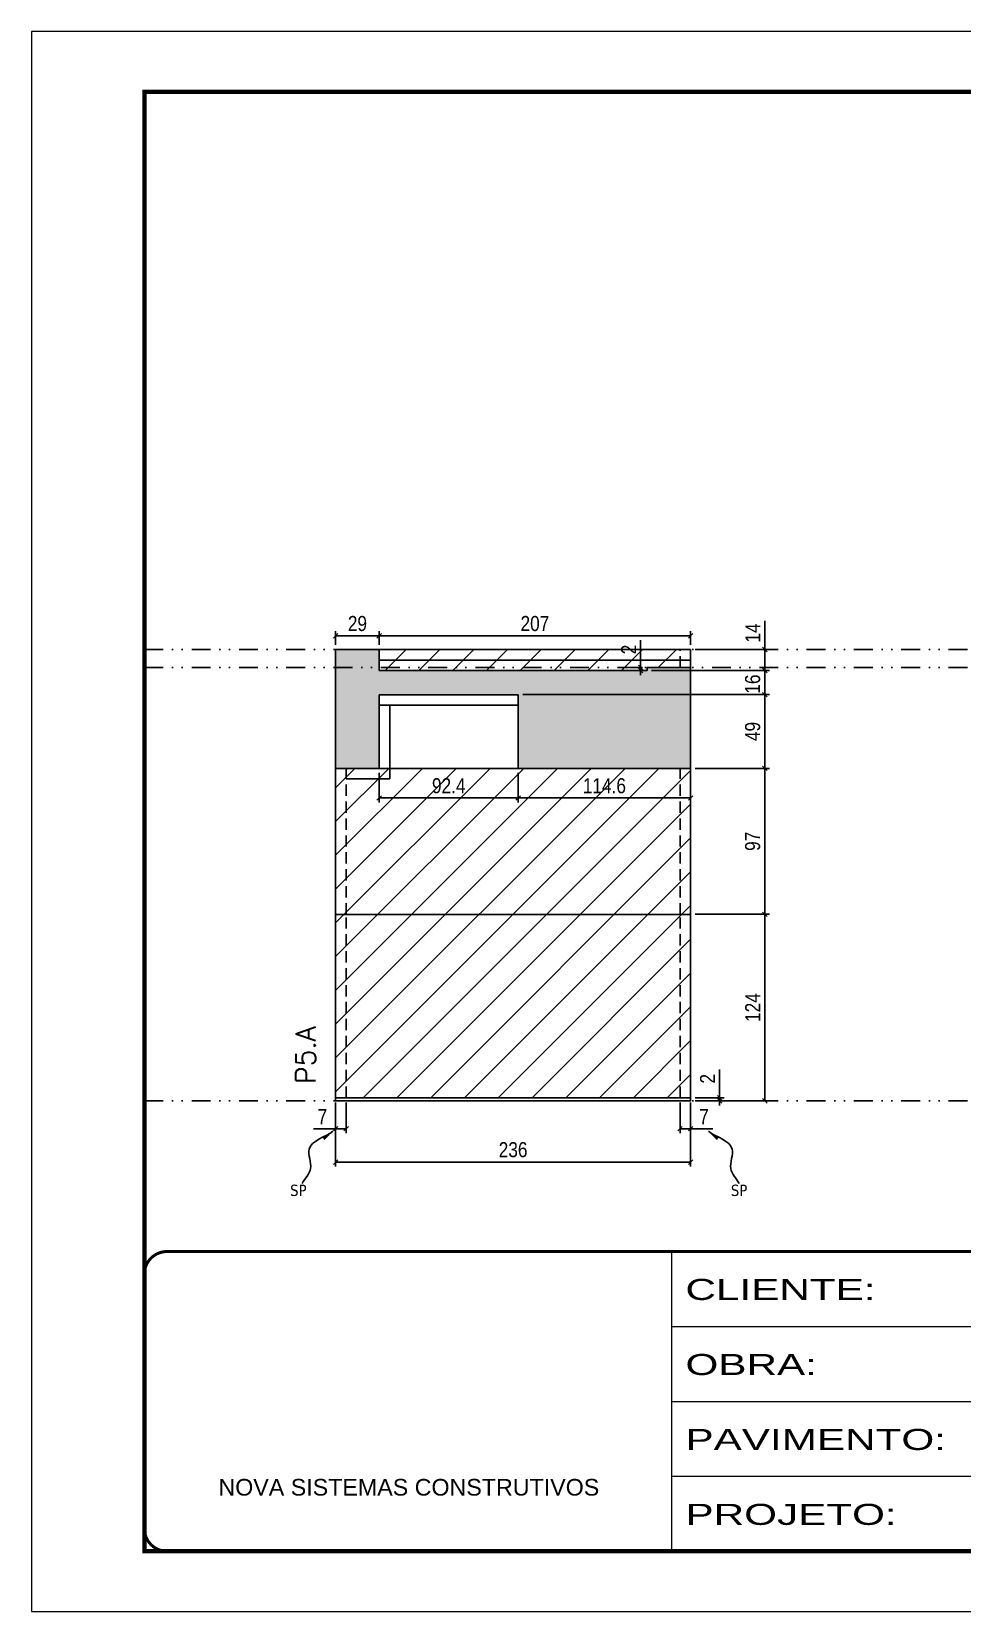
# Model space of a CAD drawing. Extents: x 14400 to 24104, y -21631 to 6985.
# Drawn here: x 19182 to 19801, y 3638 to 4688 of the extents above; entities that cross this region are included whole.
import ezdxf

# ---------------------------------------------------------------- set-up
doc = ezdxf.new("R2010")
doc.units = 0
for name, pattern in [('CONTINUO', [0]), ('DASHED', [0.75, 0.5, -0.25]), ('DIVIDE2', [0.625, 0.25, -0.125, 0, -0.125, 0, -0.125]), ('HIDDEN', [0.375, 0.25, -0.125])]:
    doc.linetypes.add(name, pattern=pattern)
for name, color, linetype in [('COTA', 241, 'Continuous'), ('Nível', 160, 'Continuous'), ('Painéis', 200, 'Continuous'), ('SARR_2.2x7', 40, 'Continuous'), ('Sarrafo de Pressão', 42, 'HIDDEN'), ('texto', 7, 'Continuous')]:
    doc.layers.add(name, color=color, linetype=linetype)
for name, color, linetype, lineweight in [('Folhas', 255, 'Continuous', 9), ('Hachura', 251, 'Continuous', 9), ('SARRAFO DE PRESSAO', 251, 'DASHED', 9), ('Texto Seção', 7, 'Continuous', 15)]:
    doc.layers.add(name, color=color, linetype=linetype, lineweight=lineweight)
doc.styles.add('ARIAL', font='arial.ttf')
doc.styles.add('COTA TECNICA', font='techl___.ttf', dxfattribs={"height": 10})
doc.styles.add('COTA TECNICA-50', font='techl___.ttf', dxfattribs={"height": 10})
doc.styles.add('REGUA-120', font='ROMANS.shx', dxfattribs={"height": 15})
doc.styles.get("Standard").update_dxf_attribs({"font": 'arial.ttf'})
doc.styles.add('Tecnologia', font='')
doc.styles.get('Tecnologia').set_extended_font_data('Forgotten Futurist')
doc.dimstyles.new('COTA PAINEL-50', dxfattribs={"dimtxt": 10, "dimasz": 3, "dimexe": 3, "dimexo": 3, "dimgap": 3, "dimtad": 1, "dimdec": 1, "dimzin": 12, "dimdsep": 46, "dimtxsty": 'COTA TECNICA-50', "dimblk1": 'OBLIQUE', "dimblk2": 'OBLIQUE', "dimsah": 1, "dimcen": 0.9, "dimclrd": 4, "dimclre": 4, "dimclrt": 240, "dimadec": 1, "dimazin": 3, "dimtfac": 1, "dimtdec": 1, "dimtmove": 0, "dimatfit": 3, "dimfxl": 1, "dimtolj": 1, "dimtzin": 12, "dimarcsym": 0})
doc.dimstyles.new('PAINEL', dxfattribs={"dimtxt": 10, "dimasz": 3, "dimexe": 3, "dimexo": 3, "dimgap": 3, "dimtad": 1, "dimdec": 1, "dimzin": 12, "dimdsep": 46, "dimtxsty": 'COTA TECNICA', "dimblk1": 'OBLIQUE', "dimblk2": 'OBLIQUE', "dimsah": 1, "dimcen": 0.9, "dimclrd": 4, "dimclre": 4, "dimclrt": 240, "dimadec": 1, "dimazin": 3, "dimtfac": 1, "dimtdec": 1, "dimtmove": 0, "dimatfit": 3, "dimfxl": 1, "dimtolj": 1, "dimtzin": 12, "dimarcsym": 0})
doc.dimstyles.get("Standard").update_dxf_attribs({"dimtxt": 0.18, "dimasz": 0.18, "dimexe": 0.18, "dimexo": 0.0625, "dimgap": 0.09, "dimtad": 0, "dimtih": 1, "dimtoh": 1, "dimdec": 4, "dimzin": 0, "dimdsep": 46, "dimtxsty": 'Standard', "dimcen": 0.09, "dimadec": 0, "dimazin": 0, "dimtfac": 1, "dimtdec": 4, "dimtofl": 0, "dimtmove": 0, "dimatfit": 3, "dimfxl": 1, "dimtolj": 1, "dimtzin": 0, "dimarcsym": 0})

# ---------------------------------------------------------------- blocks, each defined once
blk = doc.blocks.new('9999999999')
at = {"color": 30, "linetype": 'CONTINUO'}
for p, q in [((98564.6, 34230.2), (98564.6, 34429.4)), ((98564.6, 34379.6), (99584, 34379.6)), ((98564.6, 34329.8), (99488, 34329.8)), ((98564.6, 34280), (99488, 34280))]:
    blk.add_line(p, q, dxfattribs=at)
at = {"color": 30, "linetype": 'CONTINUO', "const_width": 2}
blk.add_lwpolyline([(99584, 34230.2), (99584, 34414.4, 0.414214), (99569, 34429.4), (98229, 34429.4, 0.414214), (98214, 34414.4), (98214, 34245.2, 0.414214), (98229, 34230.2), (99584, 34230.2)], format="xyb", dxfattribs=at)
at = {"layer": 'Folhas'}
blk.add_lwpolyline([(98139, 34190.2), (99624, 34190.2), (99624, 35240.2), (98139, 35240.2)], close=True, dxfattribs=at)
at = {"layer": 'Folhas', "color": 30, "const_width": 3}
blk.add_lwpolyline([(98214, 34230.2), (99584, 34230.2), (99584, 35200.2), (98214, 35200.2)], close=True, dxfattribs=at)
at = {"color": 7, "linetype": 'Continuous', "ltscale": 5, "style": 'ARIAL'}
blk.add_text('NOVA SISTEMAS CONSTRUTIVOS', height=11.059, dxfattribs=at).set_placement((98263.2, 34267.2))
at = {"layer": 'Folhas', "color": 7, "style": 'Tecnologia', "width": 1.5}
for s, p in [('CLIENTE:', (98573.7, 34397.2)), ('OBRA:', (98573.7, 34347.3)), ('PAVIMENTO:', (98573.7, 34297.5)), ('PROJETO:', (98573.7, 34247.7))]:
    blk.add_text(s, height=14, dxfattribs=at).set_placement(p)
blk = doc.blocks.new('_Oblique')
at = {"color": 0, "linetype": 'ByBlock', "lineweight": -2}
blk.add_line((-0.5, -0.5), (0.5, 0.5), dxfattribs=at)
blk = doc.blocks.new('*D769')
at = {"layer": 'COTA', "color": 4, "lineweight": -2, "transparency": 16777216}
for p, q in [((19384.1, 3975.9), (19384.1, 3933.2)), ((19620.1, 3975.9), (19620.1, 3933.2)), ((19620.1, 3936.2), (19384.1, 3936.2))]:
    blk.add_line(p, q, dxfattribs=at)
at = {"layer": 'Defpoints', "color": 0, "transparency": 16777216}
for p in [(19384.1, 3978.9), (19620.1, 3978.9), (19384.1, 3936.2)]:
    blk.add_point(p, dxfattribs=at)
at = {"layer": 'COTA', "color": 4, "lineweight": -2, "transparency": 16777216, "xscale": 3, "yscale": 3, "zscale": 3, "rotation": 180}
blk.add_blockref('_Oblique', (19384.1, 3936.2), dxfattribs=at)
at = {"layer": 'COTA', "color": 4, "lineweight": -2, "transparency": 16777216, "xscale": 3, "yscale": 3, "zscale": 3}
blk.add_blockref('_Oblique', (19620.1, 3936.2), dxfattribs=at)
at = {"layer": 'COTA', "color": 240, "transparency": 16777216, "insert": (19502.1, 3944.4), "char_height": 10, "attachment_point": 5, "style": 'COTA TECNICA'}
blk.add_mtext('\\A1;236', dxfattribs=at)
blk = doc.blocks.new('*D770')
at = {"layer": 'COTA', "color": 4, "lineweight": -2, "transparency": 16777216}
for p, q in [((19613.1, 3975.9), (19613.1, 3955.4)), ((19620.1, 3973.9), (19620.1, 3955.4)), ((19613.1, 3958.4), (19620.1, 3958.4)), ((19620.1, 3958.4), (19634.8, 3958.4))]:
    blk.add_line(p, q, dxfattribs=at)
at = {"layer": 'Defpoints', "color": 0, "transparency": 16777216}
for p in [(19613.1, 3978.9), (19620.1, 3976.9), (19620.1, 3958.4)]:
    blk.add_point(p, dxfattribs=at)
at = {"layer": 'COTA', "color": 4, "lineweight": -2, "transparency": 16777216, "xscale": 3, "yscale": 3, "zscale": 3, "rotation": 180}
blk.add_blockref('_Oblique', (19613.1, 3958.4), dxfattribs=at)
at = {"layer": 'COTA', "color": 4, "lineweight": -2, "transparency": 16777216, "xscale": 3, "yscale": 3, "zscale": 3}
blk.add_blockref('_Oblique', (19620.1, 3958.4), dxfattribs=at)
at = {"layer": 'COTA', "color": 240, "transparency": 16777216, "insert": (19629, 3966.4), "char_height": 10, "attachment_point": 5, "style": 'COTA TECNICA-50'}
blk.add_mtext('\\A1;7', dxfattribs=at)
blk = doc.blocks.new('*D771')
at = {"layer": 'COTA', "color": 4, "lineweight": -2, "transparency": 16777216}
for p, q in [((19384.1, 3973.9), (19384.1, 3955.4)), ((19391.1, 3975.9), (19391.1, 3955.4)), ((19384.1, 3958.4), (19369.4, 3958.4)), ((19391.1, 3958.4), (19384.1, 3958.4))]:
    blk.add_line(p, q, dxfattribs=at)
at = {"layer": 'Defpoints', "color": 0, "transparency": 16777216}
for p in [(19384.1, 3976.9), (19391.1, 3978.9), (19384.1, 3958.4)]:
    blk.add_point(p, dxfattribs=at)
at = {"layer": 'COTA', "color": 4, "lineweight": -2, "transparency": 16777216, "xscale": 3, "yscale": 3, "zscale": 3, "rotation": 180}
blk.add_blockref('_Oblique', (19384.1, 3958.4), dxfattribs=at)
at = {"layer": 'COTA', "color": 4, "lineweight": -2, "transparency": 16777216, "xscale": 3, "yscale": 3, "zscale": 3}
blk.add_blockref('_Oblique', (19391.1, 3958.4), dxfattribs=at)
at = {"layer": 'COTA', "color": 240, "transparency": 16777216, "insert": (19375.3, 3966.4), "char_height": 10, "attachment_point": 5, "style": 'COTA TECNICA-50'}
blk.add_mtext('\\A1;7', dxfattribs=at)
blk = doc.blocks.new('*D773')
at = {"layer": 'COTA', "color": 4, "linetype": 'ByBlock', "lineweight": -2, "transparency": 16777216}
for p, q in [((19623.1, 4100.9), (19672.5, 4100.9)), ((19669.5, 3976.9), (19669.5, 4100.9)), ((19623.1, 3976.9), (19672.5, 3976.9))]:
    blk.add_line(p, q, dxfattribs=at)
at = {"layer": 'Defpoints', "color": 0, "linetype": 'ByBlock', "transparency": 16777216}
for p in [(19620.1, 4100.9), (19669.5, 4100.9), (19620.1, 3976.9)]:
    blk.add_point(p, dxfattribs=at)
at = {"layer": 'COTA', "color": 4, "linetype": 'ByBlock', "lineweight": -2, "transparency": 16777216, "xscale": 3, "yscale": 3, "zscale": 3}
for p, rotation in [((19669.5, 4100.9), 90), ((19669.5, 3976.9), 270)]:
    blk.add_blockref('_Oblique', p, dxfattribs=dict(at, rotation=rotation))
at = {"layer": 'COTA', "color": 240, "linetype": 'ByBlock', "transparency": 16777216, "insert": (19661.4, 4038.9), "char_height": 10, "attachment_point": 5, "rotation": 90, "style": 'COTA TECNICA'}
blk.add_mtext('\\A1;124', dxfattribs=at)
blk = doc.blocks.new('*D772')
at = {"layer": 'COTA', "color": 4, "lineweight": -2, "transparency": 16777216}
for p, q in [((19639.4, 3978.9), (19639.4, 3997.7)), ((19623.1, 3978.9), (19642.4, 3978.9)), ((19623.1, 3976.9), (19642.4, 3976.9)), ((19639.4, 3976.9), (19639.4, 3978.9)), ((19639.4, 3976.9), (19639.4, 3973.9))]:
    blk.add_line(p, q, dxfattribs=at)
at = {"layer": 'Defpoints', "color": 0, "transparency": 16777216}
for p in [(19620.1, 3978.9), (19620.1, 3976.9), (19639.4, 3976.9)]:
    blk.add_point(p, dxfattribs=at)
at = {"layer": 'COTA', "color": 4, "lineweight": -2, "transparency": 16777216, "xscale": 3, "yscale": 3, "zscale": 3}
for p, rotation in [((19639.4, 3978.9), 270), ((19639.4, 3976.9), 90)]:
    blk.add_blockref('_Oblique', p, dxfattribs=dict(at, rotation=rotation))
at = {"layer": 'COTA', "color": 240, "transparency": 16777216, "insert": (19631.4, 3991.6), "char_height": 10, "attachment_point": 5, "rotation": 90, "style": 'COTA TECNICA-50'}
blk.add_mtext('\\A1;2', dxfattribs=at)
blk = doc.blocks.new('*D774')
at = {"layer": 'COTA', "color": 4, "linetype": 'ByBlock', "lineweight": -2, "transparency": 16777216}
for p, q in [((19623.1, 4100.9), (19672.5, 4100.9)), ((19669.5, 3976.9), (19669.5, 4100.9)), ((19623.1, 3976.9), (19672.5, 3976.9))]:
    blk.add_line(p, q, dxfattribs=at)
at = {"layer": 'Defpoints', "color": 0, "linetype": 'ByBlock', "transparency": 16777216}
for p in [(19620.1, 4100.9), (19669.5, 4100.9), (19620.1, 3976.9)]:
    blk.add_point(p, dxfattribs=at)
at = {"layer": 'COTA', "color": 4, "linetype": 'ByBlock', "lineweight": -2, "transparency": 16777216, "xscale": 3, "yscale": 3, "zscale": 3}
for p, rotation in [((19669.5, 4100.9), 90), ((19669.5, 3976.9), 270)]:
    blk.add_blockref('_Oblique', p, dxfattribs=dict(at, rotation=rotation))
at = {"layer": 'COTA', "color": 240, "linetype": 'ByBlock', "transparency": 16777216, "insert": (19661.4, 4038.9), "char_height": 10, "attachment_point": 5, "rotation": 90, "style": 'COTA TECNICA'}
blk.add_mtext('\\A1;124', dxfattribs=at)
blk = doc.blocks.new('*D777')
at = {"layer": 'COTA', "color": 4, "lineweight": -2, "transparency": 16777216}
for p, q in [((19623.1, 4197.9), (19672.5, 4197.9)), ((19669.5, 4100.9), (19669.5, 4197.9)), ((19623.1, 4100.9), (19672.5, 4100.9))]:
    blk.add_line(p, q, dxfattribs=at)
at = {"layer": 'Defpoints', "color": 0, "transparency": 16777216}
for p in [(19620.1, 4197.9), (19669.5, 4197.9), (19620.1, 4100.9)]:
    blk.add_point(p, dxfattribs=at)
at = {"layer": 'COTA', "color": 4, "lineweight": -2, "transparency": 16777216, "xscale": 3, "yscale": 3, "zscale": 3}
for p, rotation in [((19669.5, 4197.9), 90), ((19669.5, 4100.9), 270)]:
    blk.add_blockref('_Oblique', p, dxfattribs=dict(at, rotation=rotation))
at = {"layer": 'COTA', "color": 240, "transparency": 16777216, "insert": (19661.4, 4149.4), "char_height": 10, "attachment_point": 5, "rotation": 90, "style": 'COTA TECNICA'}
blk.add_mtext('\\A1;97', dxfattribs=at)
blk = doc.blocks.new('*D775')
at = {"layer": 'COTA', "color": 4, "lineweight": -2, "transparency": 16777216}
for p, q in [((19594.1, 4262.9), (19672.5, 4262.9)), ((19669.5, 4246.9), (19669.5, 4262.9)), ((19508.5, 4246.9), (19672.5, 4246.9))]:
    blk.add_line(p, q, dxfattribs=at)
at = {"layer": 'Defpoints', "color": 0, "transparency": 16777216}
for p in [(19591.1, 4262.9), (19669.5, 4262.9), (19505.5, 4246.9)]:
    blk.add_point(p, dxfattribs=at)
at = {"layer": 'COTA', "color": 4, "lineweight": -2, "transparency": 16777216, "xscale": 3, "yscale": 3, "zscale": 3}
for p, rotation in [((19669.5, 4262.9), 90), ((19669.5, 4246.9), 270)]:
    blk.add_blockref('_Oblique', p, dxfattribs=dict(at, rotation=rotation))
at = {"layer": 'COTA', "color": 240, "transparency": 16777216, "insert": (19661.4, 4253.9), "char_height": 10, "attachment_point": 5, "rotation": 90, "style": 'COTA TECNICA'}
blk.add_mtext('\\A1;16', dxfattribs=at)
blk = doc.blocks.new('*D776')
at = {"layer": 'COTA', "color": 4, "lineweight": -2, "transparency": 16777216}
for p, q in [((19669.5, 4276.9), (19669.5, 4296)), ((19623.1, 4276.9), (19672.5, 4276.9)), ((19669.5, 4262.9), (19669.5, 4276.9)), ((19594.1, 4262.9), (19672.5, 4262.9))]:
    blk.add_line(p, q, dxfattribs=at)
at = {"layer": 'Defpoints', "color": 0, "transparency": 16777216}
for p in [(19620.1, 4276.9), (19669.5, 4276.9), (19591.1, 4262.9)]:
    blk.add_point(p, dxfattribs=at)
at = {"layer": 'COTA', "color": 4, "lineweight": -2, "transparency": 16777216, "xscale": 3, "yscale": 3, "zscale": 3}
for p, rotation in [((19669.5, 4276.9), 90), ((19669.5, 4262.9), 270)]:
    blk.add_blockref('_Oblique', p, dxfattribs=dict(at, rotation=rotation))
at = {"layer": 'COTA', "color": 240, "transparency": 16777216, "insert": (19661.4, 4287.9), "char_height": 10, "attachment_point": 5, "rotation": 90, "style": 'COTA TECNICA'}
blk.add_mtext('\\A1;14', dxfattribs=at)
blk = doc.blocks.new('*D778')
at = {"layer": 'COTA', "color": 4, "lineweight": -2, "transparency": 16777216}
for p, q in [((19384.1, 4279.9), (19384.1, 4289)), ((19413.1, 4286), (19384.1, 4286)), ((19413.1, 4279.9), (19413.1, 4289))]:
    blk.add_line(p, q, dxfattribs=at)
at = {"layer": 'Defpoints', "color": 0, "transparency": 16777216}
for p in [(19384.1, 4286), (19384.1, 4276.9), (19413.1, 4276.9)]:
    blk.add_point(p, dxfattribs=at)
at = {"layer": 'COTA', "color": 4, "lineweight": -2, "transparency": 16777216, "xscale": 3, "yscale": 3, "zscale": 3, "rotation": 180}
blk.add_blockref('_Oblique', (19384.1, 4286), dxfattribs=at)
at = {"layer": 'COTA', "color": 4, "lineweight": -2, "transparency": 16777216, "xscale": 3, "yscale": 3, "zscale": 3}
blk.add_blockref('_Oblique', (19413.1, 4286), dxfattribs=at)
at = {"layer": 'COTA', "color": 240, "transparency": 16777216, "insert": (19398.6, 4294.1), "char_height": 10, "attachment_point": 5, "style": 'COTA TECNICA'}
blk.add_mtext('\\A1;29', dxfattribs=at)
blk = doc.blocks.new('*D779')
at = {"layer": 'COTA', "color": 4, "lineweight": -2, "transparency": 16777216}
for p, q in [((19413.1, 4279.9), (19413.1, 4289)), ((19413.1, 4286), (19620.1, 4286)), ((19620.1, 4279.9), (19620.1, 4289))]:
    blk.add_line(p, q, dxfattribs=at)
at = {"layer": 'Defpoints', "color": 0, "transparency": 16777216}
for p in [(19620.1, 4286), (19413.1, 4276.9), (19620.1, 4276.9)]:
    blk.add_point(p, dxfattribs=at)
at = {"layer": 'COTA', "color": 4, "lineweight": -2, "transparency": 16777216, "xscale": 3, "yscale": 3, "zscale": 3, "rotation": 180}
blk.add_blockref('_Oblique', (19413.1, 4286), dxfattribs=at)
at = {"layer": 'COTA', "color": 4, "lineweight": -2, "transparency": 16777216, "xscale": 3, "yscale": 3, "zscale": 3}
blk.add_blockref('_Oblique', (19620.1, 4286), dxfattribs=at)
at = {"layer": 'COTA', "color": 240, "transparency": 16777216, "insert": (19516.6, 4294.1), "char_height": 10, "attachment_point": 5, "style": 'COTA TECNICA'}
blk.add_mtext('\\A1;207', dxfattribs=at)
blk = doc.blocks.new('*D1941')
at = {"layer": 'COTA', "color": 4, "lineweight": -2, "transparency": 16777216}
for p, q in [((19508.5, 4246.9), (19672.5, 4246.9)), ((19669.5, 4197.9), (19669.5, 4246.9)), ((19623.1, 4197.9), (19672.5, 4197.9))]:
    blk.add_line(p, q, dxfattribs=at)
at = {"layer": 'Defpoints', "color": 0, "transparency": 16777216}
for p in [(19505.5, 4246.9), (19669.5, 4246.9), (19620.1, 4197.9)]:
    blk.add_point(p, dxfattribs=at)
at = {"layer": 'COTA', "color": 4, "lineweight": -2, "transparency": 16777216, "xscale": 3, "yscale": 3, "zscale": 3}
for p, rotation in [((19669.5, 4246.9), 90), ((19669.5, 4197.9), 270)]:
    blk.add_blockref('_Oblique', p, dxfattribs=dict(at, rotation=rotation))
at = {"layer": 'COTA', "color": 240, "transparency": 16777216, "insert": (19661.4, 4222.4), "char_height": 10, "attachment_point": 5, "rotation": 90, "style": 'COTA TECNICA'}
blk.add_mtext('\\A1;49', dxfattribs=at)
blk = doc.blocks.new('*D1942')
at = {"layer": 'COTA', "color": 4, "lineweight": -2, "transparency": 16777216}
for p, q in [((19586.9, 4264.9), (19586.9, 4283)), ((19588.1, 4264.9), (19583.9, 4264.9)), ((19586.9, 4262.9), (19586.9, 4264.9)), ((19588.1, 4262.9), (19583.9, 4262.9)), ((19586.9, 4262.9), (19586.9, 4259.9))]:
    blk.add_line(p, q, dxfattribs=at)
at = {"layer": 'Defpoints', "color": 0, "transparency": 16777216}
for p in [(19586.9, 4264.9), (19591.1, 4264.9), (19591.1, 4262.9)]:
    blk.add_point(p, dxfattribs=at)
at = {"layer": 'COTA', "color": 4, "lineweight": -2, "transparency": 16777216, "xscale": 3, "yscale": 3, "zscale": 3}
for p, rotation in [((19586.9, 4264.9), 270), ((19586.9, 4262.9), 90)]:
    blk.add_blockref('_Oblique', p, dxfattribs=dict(at, rotation=rotation))
at = {"layer": 'COTA', "color": 240, "transparency": 16777216, "insert": (19578.9, 4276.9), "char_height": 10, "attachment_point": 5, "rotation": 90, "style": 'COTA TECNICA'}
blk.add_mtext('\\A1;2', dxfattribs=at)
blk = doc.blocks.new('*D4903')
at = {"layer": 'COTA', "color": 4, "lineweight": -2, "transparency": 16777216}
for p, q in [((19413.1, 4194.9), (19413.1, 4175.2)), ((19505.5, 4194.9), (19505.5, 4175.2)), ((19413.1, 4178.2), (19505.5, 4178.2))]:
    blk.add_line(p, q, dxfattribs=at)
at = {"layer": 'Defpoints', "color": 0, "transparency": 16777216}
for p in [(19413.1, 4197.9), (19505.5, 4197.9), (19505.5, 4178.2)]:
    blk.add_point(p, dxfattribs=at)
at = {"layer": 'COTA', "color": 4, "lineweight": -2, "transparency": 16777216, "xscale": 3, "yscale": 3, "zscale": 3, "rotation": 180}
blk.add_blockref('_Oblique', (19413.1, 4178.2), dxfattribs=at)
at = {"layer": 'COTA', "color": 4, "lineweight": -2, "transparency": 16777216, "xscale": 3, "yscale": 3, "zscale": 3}
blk.add_blockref('_Oblique', (19505.5, 4178.2), dxfattribs=at)
at = {"layer": 'COTA', "color": 240, "transparency": 16777216, "insert": (19459.3, 4186.3), "char_height": 10, "attachment_point": 5, "style": 'COTA TECNICA'}
blk.add_mtext('\\A1;92.4', dxfattribs=at)
blk = doc.blocks.new('*D4904')
at = {"layer": 'COTA', "color": 4, "lineweight": -2, "transparency": 16777216}
for p, q in [((19505.5, 4194.9), (19505.5, 4175.2)), ((19620.1, 4194.9), (19620.1, 4175.2)), ((19505.5, 4178.2), (19620.1, 4178.2))]:
    blk.add_line(p, q, dxfattribs=at)
at = {"layer": 'Defpoints', "color": 0, "transparency": 16777216}
for p in [(19505.5, 4197.9), (19620.1, 4197.9), (19620.1, 4178.2)]:
    blk.add_point(p, dxfattribs=at)
at = {"layer": 'COTA', "color": 4, "lineweight": -2, "transparency": 16777216, "xscale": 3, "yscale": 3, "zscale": 3, "rotation": 180}
blk.add_blockref('_Oblique', (19505.5, 4178.2), dxfattribs=at)
at = {"layer": 'COTA', "color": 4, "lineweight": -2, "transparency": 16777216, "xscale": 3, "yscale": 3, "zscale": 3}
blk.add_blockref('_Oblique', (19620.1, 4178.2), dxfattribs=at)
at = {"layer": 'COTA', "color": 240, "transparency": 16777216, "insert": (19562.8, 4186.3), "char_height": 10, "attachment_point": 5, "style": 'COTA TECNICA'}
blk.add_mtext('\\A1;114.6', dxfattribs=at)

msp = doc.modelspace()

# ---------------------------------------------------------------- hatches: boundary and pattern name
at = {"layer": 'COTA'}
h = msp.add_hatch(dxfattribs=at)
h.set_pattern_fill('AR-CONC', color=256, scale=0.03)
h.set_pattern_definition([(50, (0, -2), (5.4655401, -0.4781726), [0.5715, -6.2865]), (355, (0, -2), (-1.0573026, 5.7317054), [0.4572, -5.0292175]), (100.451445, (0.4555, -2.04), (4.4082374, 5.2535326), [0.4857003, -5.3427073]), (46.1842, (0, -0.476), (8.1323712, -1.2612698), [0.85725, -9.42975]), (96.635558, (0.678, -0.581), (7.122124, 7.4227837), [0.7285507, -8.0140682]), (351.18415, (0, -0.476), (7.122124, 7.4227837), [0.685799, -7.543792]), (21, (0.762, -0.857), (4.5484317, -3.0679559), [0.5715, -6.2865]), (326, (0.762, -0.857), (1.8540609, 5.525639), [0.4572, -5.0292]), (71.451445, (1.141, -1.1127), (6.4024926, 2.457683), [0.4857003, -5.3426981]), (37.5, (0, -2), (0.0926581, 2.53665117), [0, -4.96824, 0, -5.1054, 0, -5.04825]), (7.5, (0, -2), (2.00458988, 3.00541724), [0, -2.91084, 0, -4.85394, 0, -1.92405]), (327.5, (-1.6993, -2), (4.06771786, -0.17186232), [0, -1.905, 0, -5.9436, 0, -7.8867]), (317.5, (-2.4613, -2), (4.44387544, 0.7627947), [0, -2.4765, 0, -3.94716, 0, -5.6007])])
h.paths.add_polyline_path([(19413.12, 4246.86), (19505.52, 4246.86), (19505.52, 4197.86), (19620.12, 4197.86), (19620.12, 4264.86), (19591.12, 4264.86), (19591.12, 4262.86), (19413.12, 4262.86), (19413.12, 4264.86), (19384.12, 4264.86), (19384.12, 4197.86), (19413.12, 4197.86)])
h.paths.add_polyline_path([(19384.12, 4276.86), (19384.12, 4264.86), (19413.12, 4264.86), (19413.12, 4276.86)])
at = {"layer": 'Hachura', "linetype": 'ByBlock'}
h = msp.add_hatch(dxfattribs=at)
h.set_pattern_fill('ANSI31', color=256, scale=5)
h.paths.add_polyline_path([(19620.12, 4276.86), (19413.12, 4276.86), (19413.12, 4262.86), (19591.12, 4262.86), (19591.12, 4264.86), (19620.12, 4264.86)])
h.paths.add_polyline_path([(19620.12, 4197.86), (19384.12, 4197.86), (19384.12, 4100.86), (19620.12, 4100.86)])
h.paths.add_polyline_path([(19620.12, 4100.86), (19384.12, 4100.86), (19384.12, 3978.86), (19620.12, 3978.86)])
h.paths.add_polyline_path([(20080.89, 4100.86), (19844.89, 4100.86), (19844.89, 3978.86), (20080.89, 3978.86)])
h.paths.add_polyline_path([(20080.89, 4197.86), (19844.89, 4197.86), (19844.89, 4100.86), (20080.89, 4100.86)])
h.paths.add_polyline_path([(20051.89, 4248.86), (19920.89, 4248.86), (19920.89, 4197.86), (20051.89, 4197.86)])
h.paths.add_polyline_path([(20051.89, 4276.86), (19844.89, 4276.86), (19844.89, 4264.86), (19920.89, 4264.86), (19920.89, 4262.86), (20051.89, 4262.86)])
h.paths.add_polyline_path([(20279.69, 4197.86), (20260.69, 4197.86), (20260.69, 3978.86), (20279.69, 3978.86)])
h.paths.add_polyline_path([(20468.19, 4197.86), (20449.19, 4197.86), (20449.19, 3978.86), (20468.19, 3978.86)])
h.paths.add_polyline_path([(20468.19, 4276.86), (20449.19, 4276.86), (20449.19, 4264.86), (20468.19, 4264.86)])

# ---------------------------------------------------------------- linework, layer by layer
at = {"layer": 'COTA'}
for p, q in [((19384.12, 4197.86), (19384.12, 4276.86)), ((19384.12, 4276.86), (19413.12, 4276.86)), ((19620.12, 4197.86), (19620.12, 4264.86)), ((19420.12, 4197.86), (19420.12, 4190.86))]:
    msp.add_line(p, q, dxfattribs=at)
at = {"layer": 'Nível', "color": 4, "linetype": 'DIVIDE2', "ltscale": 50}
for p, q in [((19256.97, 4276.86), (20626.97, 4276.86)), ((19256.97, 4264.86), (20626.97, 4264.86)), ((19256.97, 3976.86), (20626.97, 3976.86)), ((19256.97, 3976.86), (20626.97, 3976.86))]:
    msp.add_line(p, q, dxfattribs=at)
at = {"layer": 'Painéis'}
for p, q in [((19413.12, 4276.86), (19620.12, 4276.86)), ((19413.12, 4262.86), (19413.12, 4276.86)), ((19620.12, 4264.86), (19620.12, 4276.86)), ((19591.12, 4262.86), (19591.12, 4264.86)), ((19591.12, 4264.86), (19620.12, 4264.86)), ((19413.12, 4262.86), (19591.12, 4262.86)), ((19413.12, 4246.86), (19505.52, 4246.86)), ((19413.12, 4197.86), (19413.12, 4246.86)), ((19505.52, 4197.86), (19505.52, 4246.86)), ((19384.12, 4197.86), (19384.12, 3978.86)), ((19620.12, 4197.86), (19384.12, 4197.86)), ((19620.12, 3978.86), (19620.12, 4197.86)), ((19620.12, 4100.86), (19384.12, 4100.86)), ((19384.12, 3978.86), (19620.12, 3978.86))]:
    msp.add_line(p, q, dxfattribs=at)
msp.add_lwpolyline([(19620.12, 3978.86), (19384.12, 3978.86), (19384.12, 3976.86), (19620.12, 3976.86)], close=True, dxfattribs=at)
at = {"layer": 'SARR_2.2x7'}
for p, q in [((19413.12, 4269.86), (19620.12, 4269.86)), ((19413.12, 4239.86), (19505.52, 4239.86)), ((19420.12, 4197.86), (19420.12, 4239.86)), ((19420.12, 4190.86), (19391.12, 4190.86))]:
    msp.add_line(p, q, dxfattribs=at)
at = {"layer": 'Sarrafo de Pressão', "ltscale": 30}
for p, q in [((19613.12, 4264.86), (19613.12, 4276.86)), ((19391.12, 4100.86), (19391.12, 4197.86)), ((19613.12, 4100.86), (19613.12, 4197.86)), ((19391.12, 3978.86), (19391.12, 4100.86)), ((19613.12, 3978.86), (19613.12, 4100.86))]:
    msp.add_line(p, q, dxfattribs=at)

# ---------------------------------------------------------------- block references
at = {"layer": 'SARRAFO DE PRESSAO', "color": 6, "linetype": 'ByBlock'}
msp.add_blockref('9999999999', (-78957.01, -30552.63), dxfattribs=at)

# ---------------------------------------------------------------- texts
at = {"layer": 'texto', "color": 0, "char_height": 7.5, "attachment_point": 5}
for insert in [(19359.34, 3917.37), (19652.36, 3917.37)]:
    msp.add_mtext('{\\fTahoma|b0|i0|c0|p34;\\C4;SP}', dxfattribs=dict(at, insert=insert))
at = {"layer": 'Texto Seção', "insert": (19370.65, 3988.11), "char_height": 13, "width": 285.3299, "attachment_point": 7, "rotation": 90, "style": 'REGUA-120'}
msp.add_mtext('\\pt26;P5.A', dxfattribs=at)

# ---------------------------------------------------------------- dimensions: what is measured, and where the dimension line sits
at = {"layer": 'COTA'}
for base, p1, p2, dimstyle, picture, middle in [((19384.12, 4286.04), (19413.12, 4276.86), (19384.12, 4276.86), 'PAINEL', '*D778', (19398.62, 4294.13)), ((19620.12, 4286.04), (19413.12, 4276.86), (19620.12, 4276.86), 'PAINEL', '*D779', (19516.62, 4294.15)), ((19505.52, 4178.17), (19413.12, 4197.86), (19505.52, 4197.86), 'PAINEL', '*D4903', (19459.32, 4186.27)), ((19620.12, 3958.35), (19613.12, 3978.86), (19620.12, 3976.86), 'COTA PAINEL-50', '*D770', (19628.98, 3966.42))]:
    dim = msp.add_linear_dim(base=base, p1=p1, p2=p2, dimstyle=dimstyle, dxfattribs=at)
    dim.commit()
    dim.dimension.update_dxf_attribs({"geometry": picture, "text_midpoint": middle})
for base, p1, p2, angle, dimstyle, picture, middle in [((19669.48, 4276.86), (19591.12, 4262.86), (19620.12, 4276.86), 90, 'PAINEL', '*D776', (19661.41, 4287.92)), ((19586.92, 4264.86), (19591.12, 4262.86), (19591.12, 4264.86), 90, 'PAINEL', '*D1942', (19578.92, 4276.92)), ((19669.48, 4246.86), (19620.12, 4197.86), (19505.52, 4246.86), 90, 'PAINEL', '*D1941', (19661.38, 4222.36)), ((19669.48, 4197.86), (19620.12, 4100.86), (19620.12, 4197.86), 90, 'PAINEL', '*D777', (19661.38, 4149.36)), ((19384.12, 3958.35), (19391.12, 3978.86), (19384.12, 3976.86), 180, 'COTA PAINEL-50', '*D771', (19375.25, 3966.42))]:
    dim = msp.add_linear_dim(base=base, p1=p1, p2=p2, angle=angle, dimstyle=dimstyle, dxfattribs=at)
    dim.commit()
    dim.dimension.update_dxf_attribs({"geometry": picture, "text_midpoint": middle})
for base, p1, p2, dimstyle, picture, middle in [((19669.48, 4262.86), (19505.52, 4246.86), (19591.12, 4262.86), 'PAINEL', '*D775', (19669.48, 4253.86)), ((19639.37, 3976.86), (19620.12, 3978.86), (19620.12, 3976.86), 'COTA PAINEL-50', '*D772', (19639.37, 3991.61))]:
    dim = msp.add_linear_dim(base=base, p1=p1, p2=p2, angle=90, dimstyle=dimstyle, dxfattribs=at)
    dim.commit()
    dim.dimension.update_dxf_attribs({"geometry": picture, "text_midpoint": middle, "dimtype": 160})
dim = msp.add_linear_dim(base=(19620.12, 4178.17), p1=(19505.52, 4197.86), p2=(19620.12, 4197.86), dimstyle='PAINEL', override={"dimtmove": 1}, dxfattribs=at)
dim.commit()
dim.dimension.update_dxf_attribs({"geometry": '*D4904', "text_midpoint": (19562.82, 4186.27)})
at = {"layer": 'COTA', "linetype": 'ByBlock'}
for picture in ['*D773', '*D774']:
    dim = msp.add_aligned_dim(p1=(19620.12, 3976.86), p2=(19620.12, 4100.86), distance=-49.37, dimstyle='PAINEL', dxfattribs=at)
    dim.commit()
    dim.dimension.update_dxf_attribs({"geometry": picture, "text_midpoint": (19661.41, 4038.86)})
at = {"layer": 'COTA'}
dim = msp.add_linear_dim(base=(19384.12, 3936.18), p1=(19620.12, 3978.86), p2=(19384.12, 3978.86), angle=180, dimstyle='PAINEL', override={"dimarcsym": 2}, dxfattribs=at)
dim.commit()
dim.dimension.update_dxf_attribs({"geometry": '*D769', "text_midpoint": (19502.12, 3944.4)})

# ---------------------------------------------------------------- leaders
at = {"layer": 'COTA', "path_type": 1}
for points in [[(19382.29, 3956.68), (19366.5, 3944.84), (19367.43, 3931.84), (19361.87, 3922.06)], [(19631.95, 3956.68), (19647.73, 3944.84), (19646.81, 3931.84), (19652.36, 3922.06)]]:
    msp.add_leader(points, dimstyle='Standard', override={"dimasz": 8}, dxfattribs=at)

doc.saveas('drawing.dxf')
